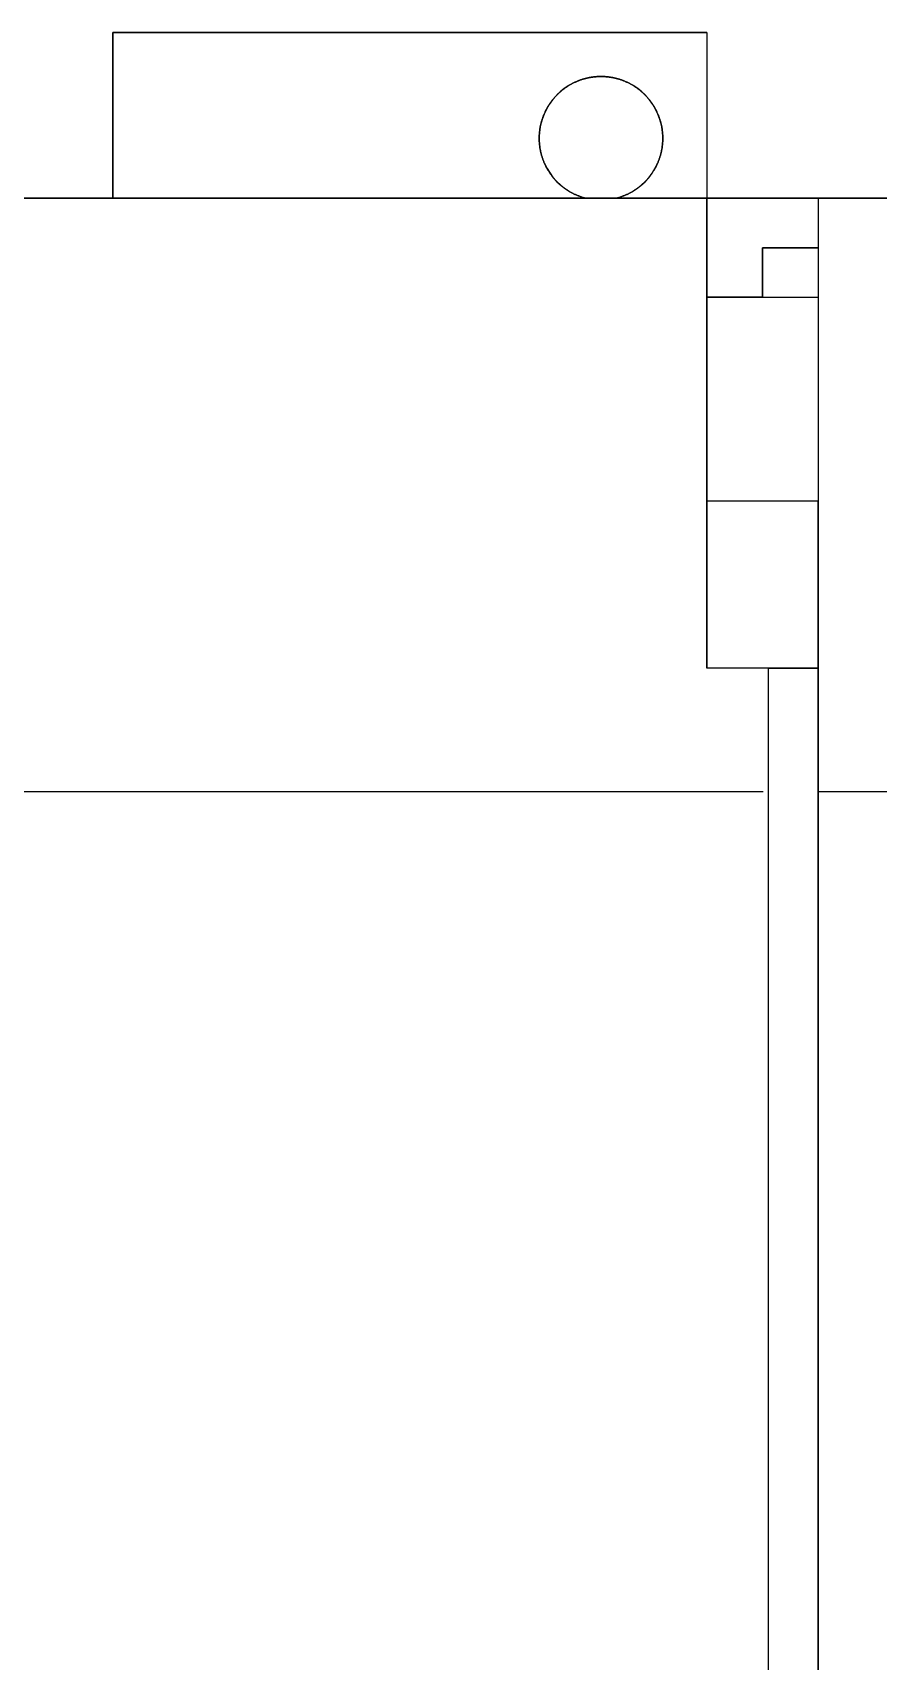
# Paper-space layout 'Sample Network Drawing - A1 Sheet' of a CAD drawing. Extents: x 49 to 806, y 22 to 564.
# Drawn here: x 634.9 to 638.32, y 130.26 to 136.85 of the extents above; entities that cross this region are included whole.
import ezdxf

# ---------------------------------------------------------------- set-up
doc = ezdxf.new("R2010")
doc.units = 0
doc.layers.add('N-EQPM-EXST', color=252, linetype='Continuous', lineweight=25)

psp = doc.layouts.new('Sample Network Drawing - A1 Sheet')

# ---------------------------------------------------------------- linework, layer by layer
at = {"layer": 'N-EQPM-EXST'}
for p, q in [((635.2294, 136.1752), (635.2294, 136.8452)), ((635.2294, 136.8452), (637.6294, 136.8452)), ((635.2294, 136.1752), (635.2294, 136.8452)), ((635.2294, 136.8452), (635.2294, 136.8452)), ((635.2294, 136.8452), (635.2294, 136.1752)), ((635.2294, 136.8452), (637.6294, 136.8452)), ((635.2294, 136.8452), (635.2294, 136.8452)), ((637.6294, 136.8452), (635.2294, 136.8452)), ((637.6294, 136.8452), (637.6294, 136.1752)), ((637.6294, 136.8452), (637.6294, 136.8452)), ((637.6294, 136.8452), (637.6294, 135.7752)), ((637.6294, 136.8452), (637.6294, 136.8452)), ((637.6294, 136.8452), (637.6294, 136.1752)), ((635.2294, 136.1752), (634.1294, 136.1752)), ((634.5794, 136.1752), (637.6294, 136.1752)), ((634.5794, 136.1752), (637.6294, 136.1752)), ((635.2294, 136.1752), (635.2294, 136.1752)), ((637.1411, 136.1752), (635.2294, 136.1752)), ((637.1411, 136.1752), (635.2294, 136.1752)), ((635.2294, 136.1752), (635.2294, 136.1752)), ((637.1411, 136.1752), (637.1411, 136.1752)), ((637.2626, 136.1752), (637.1411, 136.1752)), ((637.6294, 136.1752), (637.2626, 136.1752)), ((637.2626, 136.1752), (637.2626, 136.1752)), ((637.6294, 136.1752), (637.2626, 136.1752)), ((637.6294, 136.1752), (638.0794, 136.1752)), ((637.6294, 135.7752), (637.6294, 136.1752)), ((637.6294, 136.1752), (638.0794, 136.1752)), ((637.6294, 136.1752), (637.6294, 136.1752)), ((638.7294, 136.1752), (637.6294, 136.1752)), ((637.6294, 135.7752), (637.6294, 136.1752)), ((637.6294, 136.1752), (637.6294, 136.1752)), ((637.6294, 136.1752), (637.6294, 135.7752)), ((637.6294, 136.1752), (637.6294, 136.1752)), ((637.6294, 136.1752), (637.6294, 134.2752)), ((637.6294, 136.1752), (637.6294, 136.1752)), ((637.6294, 136.1752), (637.6294, 134.2752)), ((638.0794, 136.1752), (638.0794, 135.9752)), ((638.0794, 136.1752), (638.0794, 136.1752)), ((638.0794, 136.1752), (641.1294, 136.1752)), ((638.0794, 136.1752), (641.1294, 136.1752)), ((638.0794, 136.1752), (638.0794, 124.3752)), ((638.0794, 135.9752), (637.8544, 135.9752)), ((637.8544, 135.9752), (637.8544, 135.7752)), ((637.8544, 135.9752), (637.8544, 135.7752)), ((637.8544, 135.9752), (637.8544, 135.9752)), ((637.8544, 135.7752), (637.8544, 135.9752)), ((638.0794, 135.9752), (637.8544, 135.9752)), ((637.8544, 135.9752), (637.8544, 135.9752)), ((637.8544, 135.9752), (638.0794, 135.9752)), ((637.8544, 135.7752), (637.8544, 135.9752)), ((637.8544, 135.9752), (638.0794, 135.9752)), ((637.8544, 135.9752), (638.0794, 135.9752)), ((637.8544, 135.9752), (637.8544, 135.9752)), ((638.0794, 135.9752), (637.8544, 135.9752)), ((637.8544, 135.7752), (637.8544, 135.9752)), ((637.8544, 135.9752), (637.8544, 135.7752)), ((637.8544, 135.9752), (637.8544, 135.9752)), ((638.0794, 135.9752), (638.0794, 135.9752)), ((638.0794, 135.9752), (638.0794, 135.7752)), ((638.0794, 135.9752), (638.0794, 135.7752)), ((638.0794, 135.9752), (638.0794, 135.9752)), ((638.0794, 135.9752), (638.0794, 131.8752)), ((638.0794, 135.9752), (638.0794, 135.9752)), ((637.8544, 135.7752), (637.6294, 135.7752)), ((637.6294, 135.7752), (637.6294, 135.7752)), ((637.8544, 135.7752), (637.6294, 135.7752)), ((637.6294, 135.7752), (637.6294, 135.7752)), ((637.6294, 135.7752), (637.8544, 135.7752)), ((637.6294, 135.7752), (638.0794, 135.7752)), ((637.6294, 134.9502), (637.6294, 135.7752)), ((637.6294, 135.7752), (637.6294, 135.7752)), ((637.6294, 134.9502), (637.6294, 135.7752)), ((637.8544, 135.7752), (637.6294, 135.7752)), ((637.6294, 135.7752), (638.0794, 135.7752)), ((637.6294, 135.7752), (637.6294, 135.7752)), ((637.8544, 135.7752), (637.8544, 135.7752)), ((637.8544, 135.7752), (637.8544, 135.7752)), ((637.8544, 135.7752), (638.0794, 135.7752)), ((637.8544, 135.7752), (637.8544, 135.7752)), ((637.8544, 135.7752), (638.0794, 135.7752)), ((637.8544, 135.7752), (637.8544, 135.7752)), ((638.0794, 135.7752), (638.0794, 134.9502)), ((638.0794, 135.7752), (638.0794, 135.7752)), ((638.0794, 135.7752), (638.0794, 134.9502)), ((638.0794, 135.7752), (638.0794, 135.7752)), ((638.0794, 134.9502), (637.6294, 134.9502)), ((638.0794, 134.9502), (637.6294, 134.9502)), ((638.0794, 134.9502), (637.6294, 134.9502)), ((637.6294, 134.9502), (637.6294, 134.9502)), ((638.0794, 134.9502), (637.6294, 134.9502)), ((637.6294, 134.2752), (637.6294, 134.9502)), ((637.6294, 134.9502), (637.6294, 134.9502)), ((637.6294, 134.2752), (637.6294, 134.9502)), ((638.0794, 134.9502), (638.0794, 134.9502)), ((638.0794, 134.2752), (638.0794, 134.9502)), ((638.0794, 134.9502), (638.0794, 134.9502)), ((638.0794, 134.2752), (638.0794, 134.9502)), ((638.0794, 134.2752), (637.6294, 134.2752)), ((638.0794, 134.2752), (637.6294, 134.2752)), ((637.6294, 134.2752), (637.6294, 134.2752)), ((637.8794, 134.2752), (637.6294, 134.2752)), ((637.8794, 134.2752), (637.6294, 134.2752)), ((637.6294, 134.2752), (637.6294, 134.2752)), ((637.8794, 134.2752), (638.0794, 134.2752)), ((637.8794, 134.2752), (637.8794, 134.2752)), ((637.8794, 134.2752), (638.0794, 134.2752)), ((637.8794, 125.6752), (637.8794, 134.2752)), ((637.8794, 124.8251), (637.8794, 134.2752)), ((637.8794, 124.8251), (637.8794, 134.2752)), ((637.8794, 134.2752), (637.8794, 134.2752)), ((637.8794, 125.6752), (637.8794, 134.2752)), ((638.0794, 134.2752), (638.0794, 134.2752)), ((638.0794, 125.6752), (638.0794, 134.2752)), ((638.0794, 134.2752), (638.0794, 134.2752)), ((638.0794, 125.6752), (638.0794, 134.2752)), ((638.0794, 131.8752), (638.0794, 131.8752)), ((638.0794, 131.8752), (638.0794, 128.3752))]:
    psp.add_line(p, q, dxfattribs=at)
at = {"layer": 'N-EQPM-EXST', "flags": 128}
psp.add_lwpolyline([(637.1411, 136.1752), (637.1384, 136.1759), (637.1357, 136.1766), (637.133, 136.1774), (637.1303, 136.1782), (637.1277, 136.179), (637.1249, 136.1799), (637.1223, 136.1807), (637.1197, 136.1816), (637.117, 136.1826), (637.1144, 136.1835), (637.1118, 136.1845), (637.1092, 136.1855), (637.1065, 136.1866), (637.104, 136.1877), (637.1014, 136.1888), (637.0988, 136.19), (637.0963, 136.1911), (637.0937, 136.1923), (637.0913, 136.1936), (637.0887, 136.1948), (637.0863, 136.1961), (637.0838, 136.1974), (637.0813, 136.1987), (637.0789, 136.2001), (637.0764, 136.2015), (637.074, 136.2029), (637.0716, 136.2044), (637.0692, 136.2059), (637.0669, 136.2074), (637.0645, 136.2089), (637.0622, 136.2105), (637.0599, 136.2121), (637.0576, 136.2136), (637.0553, 136.2153), (637.053, 136.2169), (637.0508, 136.2186), (637.0485, 136.2204), (637.0463, 136.2221), (637.0442, 136.2238), (637.042, 136.2256), (637.0398, 136.2274), (637.0377, 136.2292), (637.0357, 136.2311), (637.0336, 136.233), (637.0315, 136.2349), (637.0295, 136.2368), (637.0274, 136.2388), (637.0255, 136.2407), (637.0235, 136.2427), (637.0215, 136.2448), (637.0196, 136.2468), (637.0177, 136.2489), (637.0158, 136.2509), (637.014, 136.253), (637.0121, 136.2551), (637.0103, 136.2573), (637.0085, 136.2595), (637.0067, 136.2616), (637.005, 136.2638), (637.0033, 136.266), (637.0016, 136.2683), (637, 136.2705), (636.9983, 136.2728), (636.9967, 136.2751), (636.9951, 136.2774), (636.9936, 136.2797), (636.992, 136.2821), (636.9905, 136.2845), (636.9891, 136.2869), (636.9876, 136.2893), (636.9862, 136.2917), (636.9848, 136.2941), (636.9834, 136.2966), (636.982, 136.299), (636.9807, 136.3015), (636.9795, 136.304), (636.9782, 136.3065), (636.9769, 136.309), (636.9758, 136.3115), (636.9746, 136.3141), (636.9734, 136.3166), (636.9723, 136.3192), (636.9712, 136.3218), (636.9702, 136.3244), (636.9691, 136.327), (636.9681, 136.3296), (636.9671, 136.3323), (636.9662, 136.3349), (636.9653, 136.3376), (636.9644, 136.3402), (636.9635, 136.3429), (636.9627, 136.3456), (636.962, 136.3483), (636.9612, 136.351), (636.9604, 136.3537), (636.9597, 136.3564), (636.9591, 136.3591), (636.9584, 136.3619), (636.9578, 136.3646), (636.9572, 136.3673), (636.9567, 136.3701), (636.9562, 136.3728), (636.9557, 136.3756), (636.9552, 136.3784), (636.9548, 136.3812), (636.9544, 136.3839), (636.9541, 136.3867), (636.9537, 136.3895), (636.9534, 136.3923), (636.9532, 136.3951), (636.9529, 136.3979), (636.9527, 136.4007), (636.9525, 136.4035), (636.9524, 136.4063), (636.9523, 136.4091), (636.9522, 136.4119), (636.9521, 136.4147), (636.9521, 136.4175), (636.9521, 136.4203), (636.9522, 136.4231), (636.9523, 136.4259), (636.9523, 136.4287), (636.9525, 136.4315), (636.9527, 136.4344), (636.9529, 136.4372), (636.9531, 136.4399), (636.9534, 136.4427), (636.9537, 136.4455), (636.954, 136.4483), (636.9544, 136.4511), (636.9547, 136.4539), (636.9552, 136.4566), (636.9556, 136.4594), (636.9561, 136.4622), (636.9566, 136.4649), (636.9572, 136.4677), (636.9578, 136.4704), (636.9583, 136.4732), (636.959, 136.4759), (636.9597, 136.4786), (636.9603, 136.4813), (636.9611, 136.4841), (636.9618, 136.4868), (636.9626, 136.4894), (636.9634, 136.4921), (636.9643, 136.4948), (636.9652, 136.4975), (636.9661, 136.5001), (636.967, 136.5028), (636.968, 136.5054), (636.969, 136.508), (636.97, 136.5106), (636.9711, 136.5132), (636.9721, 136.5158), (636.9733, 136.5184), (636.9744, 136.5209), (636.9756, 136.5235), (636.9768, 136.526), (636.978, 136.5286), (636.9793, 136.5311), (636.9806, 136.5336), (636.9819, 136.5361), (636.9832, 136.5385), (636.9846, 136.541), (636.986, 136.5434), (636.9874, 136.5458), (636.9889, 136.5482), (636.9903, 136.5506), (636.9919, 136.553), (636.9934, 136.5553), (636.9949, 136.5577), (636.9965, 136.56), (636.9981, 136.5623), (636.9997, 136.5645), (637.0014, 136.5668), (637.0031, 136.569), (637.0048, 136.5713), (637.0066, 136.5735), (637.0083, 136.5757), (637.0101, 136.5778), (637.0119, 136.58), (637.0137, 136.5821), (637.0156, 136.5842), (637.0175, 136.5863), (637.0194, 136.5883), (637.0213, 136.5904), (637.0232, 136.5924), (637.0252, 136.5944), (637.0272, 136.5964), (637.0292, 136.5983), (637.0312, 136.6002), (637.0333, 136.6021), (637.0354, 136.604), (637.0375, 136.6059), (637.0396, 136.6077), (637.0417, 136.6095), (637.0439, 136.6113), (637.0461, 136.6131), (637.0483, 136.6148), (637.0505, 136.6165), (637.0527, 136.6182), (637.055, 136.6199), (637.0573, 136.6215), (637.0596, 136.6231), (637.0619, 136.6247), (637.0642, 136.6263), (637.0665, 136.6278), (637.0689, 136.6293), (637.0713, 136.6308), (637.0737, 136.6323), (637.0761, 136.6337), (637.0785, 136.6351), (637.081, 136.6365), (637.0835, 136.6378), (637.0859, 136.6391), (637.0884, 136.6404), (637.0909, 136.6416), (637.0935, 136.6429), (637.096, 136.6441), (637.0985, 136.6453), (637.1011, 136.6464), (637.1037, 136.6475), (637.1062, 136.6486), (637.1088, 136.6497), (637.1115, 136.6507), (637.1141, 136.6517), (637.1167, 136.6527), (637.1193, 136.6536), (637.122, 136.6545), (637.1246, 136.6554), (637.1273, 136.6563), (637.13, 136.6571), (637.1327, 136.6579), (637.1354, 136.6586), (637.1381, 136.6594), (637.1408, 136.6601), (637.1435, 136.6608), (637.1462, 136.6614), (637.149, 136.662), (637.1517, 136.6626), (637.1545, 136.6632), (637.1572, 136.6636), (637.16, 136.6641), (637.1627, 136.6646), (637.1655, 136.665), (637.1683, 136.6654), (637.1711, 136.6658), (637.1739, 136.6661), (637.1767, 136.6664), (637.1794, 136.6667), (637.1822, 136.6669), (637.185, 136.6671), (637.1878, 136.6673), (637.1906, 136.6674), (637.1935, 136.6675), (637.1963, 136.6676), (637.1991, 136.6677), (637.2018, 136.6677), (637.2046, 136.6677), (637.2074, 136.6676), (637.2102, 136.6675), (637.2131, 136.6674), (637.2159, 136.6673), (637.2187, 136.6671), (637.2215, 136.6669), (637.2243, 136.6667), (637.227, 136.6664), (637.2298, 136.6661), (637.2326, 136.6658), (637.2354, 136.6654), (637.2382, 136.665), (637.2409, 136.6646), (637.2437, 136.6641), (637.2465, 136.6636), (637.2492, 136.6632), (637.252, 136.6626), (637.2547, 136.662), (637.2575, 136.6614), (637.2602, 136.6608), (637.2629, 136.6601), (637.2656, 136.6594), (637.2683, 136.6586), (637.271, 136.6579), (637.2737, 136.6571), (637.2764, 136.6563), (637.2791, 136.6554), (637.2817, 136.6545), (637.2844, 136.6536), (637.287, 136.6527), (637.2896, 136.6517), (637.2922, 136.6507), (637.2948, 136.6497), (637.2975, 136.6486), (637.3, 136.6475), (637.3026, 136.6464), (637.3052, 136.6453), (637.3077, 136.6441), (637.3102, 136.6429), (637.3127, 136.6416), (637.3153, 136.6404), (637.3178, 136.6391), (637.3202, 136.6378), (637.3227, 136.6365), (637.3252, 136.6351), (637.3276, 136.6337), (637.33, 136.6323), (637.3324, 136.6308), (637.3348, 136.6293), (637.3371, 136.6278), (637.3395, 136.6263), (637.3418, 136.6247), (637.3441, 136.6231), (637.3464, 136.6215), (637.3487, 136.6199), (637.3509, 136.6182), (637.3532, 136.6165), (637.3554, 136.6148), (637.3576, 136.6131), (637.3598, 136.6113), (637.362, 136.6095), (637.3641, 136.6077), (637.3662, 136.6059), (637.3683, 136.604), (637.3704, 136.6021), (637.3725, 136.6002), (637.3745, 136.5983), (637.3765, 136.5964), (637.3785, 136.5944), (637.3804, 136.5924), (637.3824, 136.5904), (637.3843, 136.5883), (637.3862, 136.5863), (637.3881, 136.5842), (637.39, 136.5821), (637.3918, 136.58), (637.3936, 136.5778), (637.3954, 136.5757), (637.3971, 136.5735), (637.3989, 136.5713), (637.4006, 136.569), (637.4023, 136.5668), (637.4039, 136.5645), (637.4056, 136.5623), (637.4072, 136.56), (637.4088, 136.5577), (637.4103, 136.5553), (637.4118, 136.553), (637.4134, 136.5506), (637.4148, 136.5482), (637.4163, 136.5458), (637.4177, 136.5434), (637.4191, 136.541), (637.4204, 136.5385), (637.4218, 136.5361), (637.4231, 136.5336), (637.4244, 136.5311), (637.4257, 136.5286), (637.4269, 136.526), (637.4281, 136.5235), (637.4293, 136.5209), (637.4304, 136.5184), (637.4315, 136.5158), (637.4326, 136.5132), (637.4337, 136.5106), (637.4347, 136.508), (637.4357, 136.5054), (637.4367, 136.5028), (637.4376, 136.5001), (637.4385, 136.4975), (637.4394, 136.4948), (637.4402, 136.4921), (637.4411, 136.4894), (637.4419, 136.4868), (637.4426, 136.4841), (637.4434, 136.4813), (637.444, 136.4786), (637.4447, 136.4759), (637.4453, 136.4732), (637.4459, 136.4704), (637.4465, 136.4677), (637.4471, 136.4649), (637.4476, 136.4622), (637.4481, 136.4594), (637.4485, 136.4566), (637.449, 136.4539), (637.4493, 136.4511), (637.4497, 136.4483), (637.45, 136.4455), (637.4503, 136.4427), (637.4506, 136.4399), (637.4508, 136.4372), (637.451, 136.4344), (637.4512, 136.4315), (637.4513, 136.4287), (637.4514, 136.4259), (637.4515, 136.4231), (637.4516, 136.4203), (637.4516, 136.4175), (637.4516, 136.4147), (637.4515, 136.4119), (637.4514, 136.4091), (637.4513, 136.4063), (637.4512, 136.4035), (637.451, 136.4007), (637.4508, 136.3979), (637.4505, 136.3951), (637.4503, 136.3923), (637.45, 136.3895), (637.4496, 136.3867), (637.4493, 136.3839), (637.4489, 136.3812), (637.4485, 136.3784), (637.448, 136.3756), (637.4475, 136.3728), (637.447, 136.3701), (637.4465, 136.3673), (637.4459, 136.3646), (637.4453, 136.3619), (637.4446, 136.3591), (637.4439, 136.3564), (637.4433, 136.3537), (637.4425, 136.351), (637.4417, 136.3483), (637.441, 136.3456), (637.4402, 136.3429), (637.4393, 136.3402), (637.4384, 136.3376), (637.4375, 136.3349), (637.4366, 136.3323), (637.4356, 136.3296), (637.4346, 136.327), (637.4335, 136.3244), (637.4325, 136.3218), (637.4314, 136.3192), (637.4303, 136.3166), (637.4291, 136.3141), (637.4279, 136.3115), (637.4268, 136.309), (637.4255, 136.3065), (637.4242, 136.304), (637.423, 136.3015), (637.4217, 136.299), (637.4203, 136.2966), (637.4189, 136.2941), (637.4175, 136.2917), (637.4161, 136.2893), (637.4146, 136.2869), (637.4132, 136.2845), (637.4117, 136.2821), (637.4101, 136.2797), (637.4086, 136.2774), (637.407, 136.2751), (637.4054, 136.2728), (637.4037, 136.2705), (637.4021, 136.2683), (637.4004, 136.266), (637.3987, 136.2638), (637.397, 136.2616), (637.3952, 136.2595), (637.3934, 136.2573), (637.3916, 136.2551), (637.3897, 136.253), (637.3879, 136.2509), (637.386, 136.2489), (637.3841, 136.2468), (637.3822, 136.2448), (637.3802, 136.2427), (637.3782, 136.2407), (637.3763, 136.2388), (637.3742, 136.2368), (637.3722, 136.2349), (637.3701, 136.233), (637.368, 136.2311), (637.366, 136.2292), (637.3638, 136.2274), (637.3617, 136.2256), (637.3595, 136.2238), (637.3574, 136.2221), (637.3551, 136.2204), (637.3529, 136.2186), (637.3507, 136.2169), (637.3484, 136.2153), (637.3461, 136.2136), (637.3438, 136.2121), (637.3415, 136.2105), (637.3392, 136.2089), (637.3368, 136.2074), (637.3345, 136.2059), (637.3321, 136.2044), (637.3297, 136.2029), (637.3273, 136.2015), (637.3248, 136.2001), (637.3224, 136.1987), (637.3199, 136.1974), (637.3174, 136.1961), (637.315, 136.1948), (637.3124, 136.1936), (637.31, 136.1923), (637.3074, 136.1911), (637.3049, 136.19), (637.3023, 136.1888), (637.2997, 136.1877), (637.2971, 136.1866), (637.2945, 136.1855), (637.2919, 136.1845), (637.2893, 136.1835), (637.2867, 136.1826), (637.284, 136.1816), (637.2814, 136.1807), (637.2787, 136.1799), (637.276, 136.179), (637.2734, 136.1782), (637.2707, 136.1774), (637.268, 136.1766), (637.2653, 136.1759), (637.2626, 136.1752), (637.2653, 136.1759), (637.268, 136.1766), (637.2707, 136.1774), (637.2734, 136.1782), (637.276, 136.179), (637.2787, 136.1799), (637.2814, 136.1807), (637.284, 136.1816), (637.2867, 136.1826), (637.2893, 136.1835), (637.2919, 136.1845), (637.2945, 136.1855), (637.2971, 136.1866), (637.2997, 136.1877), (637.3023, 136.1888), (637.3049, 136.19), (637.3074, 136.1911), (637.31, 136.1923), (637.3124, 136.1936), (637.315, 136.1948), (637.3174, 136.1961), (637.3199, 136.1974), (637.3224, 136.1987), (637.3248, 136.2001), (637.3273, 136.2015), (637.3297, 136.2029), (637.3321, 136.2044), (637.3345, 136.2059), (637.3368, 136.2074), (637.3392, 136.2089), (637.3415, 136.2105), (637.3438, 136.2121), (637.3461, 136.2136), (637.3484, 136.2153), (637.3507, 136.2169), (637.3529, 136.2186), (637.3551, 136.2204), (637.3574, 136.2221), (637.3595, 136.2238), (637.3617, 136.2256), (637.3638, 136.2274), (637.366, 136.2292), (637.368, 136.2311), (637.3701, 136.233), (637.3722, 136.2349), (637.3742, 136.2368), (637.3763, 136.2388), (637.3782, 136.2407), (637.3802, 136.2427), (637.3822, 136.2448), (637.3841, 136.2468), (637.386, 136.2489), (637.3879, 136.2509), (637.3897, 136.253), (637.3916, 136.2551), (637.3934, 136.2573), (637.3952, 136.2595), (637.397, 136.2616), (637.3987, 136.2638), (637.4004, 136.266), (637.4021, 136.2683), (637.4037, 136.2705), (637.4054, 136.2728), (637.407, 136.2751), (637.4086, 136.2774), (637.4101, 136.2797), (637.4117, 136.2821), (637.4132, 136.2845), (637.4146, 136.2869), (637.4161, 136.2893), (637.4175, 136.2917), (637.4189, 136.2941), (637.4203, 136.2966), (637.4217, 136.299), (637.423, 136.3015), (637.4242, 136.304), (637.4255, 136.3065), (637.4268, 136.309), (637.4279, 136.3115), (637.4291, 136.3141), (637.4303, 136.3166), (637.4314, 136.3192), (637.4325, 136.3218), (637.4335, 136.3244), (637.4346, 136.327), (637.4356, 136.3296), (637.4366, 136.3323), (637.4375, 136.3349), (637.4384, 136.3376), (637.4393, 136.3402), (637.4402, 136.3429), (637.441, 136.3456), (637.4417, 136.3483), (637.4425, 136.351), (637.4433, 136.3537), (637.4439, 136.3564), (637.4446, 136.3591), (637.4453, 136.3619), (637.4459, 136.3646), (637.4465, 136.3673), (637.447, 136.3701), (637.4475, 136.3728), (637.448, 136.3756), (637.4485, 136.3784), (637.4489, 136.3812), (637.4493, 136.3839), (637.4496, 136.3867), (637.45, 136.3895), (637.4503, 136.3923), (637.4505, 136.3951), (637.4508, 136.3979), (637.451, 136.4007), (637.4512, 136.4035), (637.4513, 136.4063), (637.4514, 136.4091), (637.4515, 136.4119), (637.4516, 136.4147), (637.4516, 136.4175), (637.4516, 136.4203), (637.4515, 136.4231), (637.4514, 136.4259), (637.4513, 136.4287), (637.4512, 136.4315), (637.451, 136.4344), (637.4508, 136.4372), (637.4506, 136.4399), (637.4503, 136.4427), (637.45, 136.4455), (637.4497, 136.4483), (637.4493, 136.4511), (637.449, 136.4539), (637.4485, 136.4566), (637.4481, 136.4594), (637.4476, 136.4622), (637.4471, 136.4649), (637.4465, 136.4677), (637.4459, 136.4704), (637.4453, 136.4732), (637.4447, 136.4759), (637.444, 136.4786), (637.4434, 136.4813), (637.4426, 136.4841), (637.4419, 136.4868), (637.4411, 136.4894), (637.4402, 136.4921), (637.4394, 136.4948), (637.4385, 136.4975), (637.4376, 136.5001), (637.4367, 136.5028), (637.4357, 136.5054), (637.4347, 136.508), (637.4337, 136.5106), (637.4326, 136.5132), (637.4315, 136.5158), (637.4304, 136.5184), (637.4293, 136.5209), (637.4281, 136.5235), (637.4269, 136.526), (637.4257, 136.5286), (637.4244, 136.5311), (637.4231, 136.5336), (637.4218, 136.5361), (637.4204, 136.5385), (637.4191, 136.541), (637.4177, 136.5434), (637.4163, 136.5458), (637.4148, 136.5482), (637.4134, 136.5506), (637.4118, 136.553), (637.4103, 136.5553), (637.4088, 136.5577), (637.4072, 136.56), (637.4056, 136.5623), (637.4039, 136.5645), (637.4023, 136.5668), (637.4006, 136.569), (637.3989, 136.5713), (637.3971, 136.5735), (637.3954, 136.5757), (637.3936, 136.5778), (637.3918, 136.58), (637.39, 136.5821), (637.3881, 136.5842), (637.3862, 136.5863), (637.3843, 136.5883), (637.3824, 136.5904), (637.3804, 136.5924), (637.3785, 136.5944), (637.3765, 136.5964), (637.3745, 136.5983), (637.3725, 136.6002), (637.3704, 136.6021), (637.3683, 136.604), (637.3662, 136.6059), (637.3641, 136.6077), (637.362, 136.6095), (637.3598, 136.6113), (637.3576, 136.6131), (637.3554, 136.6148), (637.3532, 136.6165), (637.3509, 136.6182), (637.3487, 136.6199), (637.3464, 136.6215), (637.3441, 136.6231), (637.3418, 136.6247), (637.3395, 136.6263), (637.3371, 136.6278), (637.3348, 136.6293), (637.3324, 136.6308), (637.33, 136.6323), (637.3276, 136.6337), (637.3252, 136.6351), (637.3227, 136.6365), (637.3202, 136.6378), (637.3178, 136.6391), (637.3153, 136.6404), (637.3127, 136.6416), (637.3102, 136.6429), (637.3077, 136.6441), (637.3052, 136.6453), (637.3026, 136.6464), (637.3, 136.6475), (637.2975, 136.6486), (637.2948, 136.6497), (637.2922, 136.6507), (637.2896, 136.6517), (637.287, 136.6527), (637.2844, 136.6536), (637.2817, 136.6545), (637.2791, 136.6554), (637.2764, 136.6563), (637.2737, 136.6571), (637.271, 136.6579), (637.2683, 136.6586), (637.2656, 136.6594), (637.2629, 136.6601), (637.2602, 136.6608), (637.2575, 136.6614), (637.2547, 136.662), (637.252, 136.6626), (637.2492, 136.6632), (637.2465, 136.6636), (637.2437, 136.6641), (637.2409, 136.6646), (637.2382, 136.665), (637.2354, 136.6654), (637.2326, 136.6658), (637.2298, 136.6661), (637.227, 136.6664), (637.2243, 136.6667), (637.2215, 136.6669), (637.2187, 136.6671), (637.2159, 136.6673), (637.2131, 136.6674), (637.2102, 136.6675), (637.2074, 136.6676), (637.2046, 136.6677), (637.2018, 136.6677), (637.1991, 136.6677), (637.1963, 136.6676), (637.1935, 136.6675), (637.1906, 136.6674), (637.1878, 136.6673), (637.185, 136.6671), (637.1822, 136.6669), (637.1794, 136.6667), (637.1767, 136.6664), (637.1739, 136.6661), (637.1711, 136.6658), (637.1683, 136.6654), (637.1655, 136.665), (637.1627, 136.6646), (637.16, 136.6641), (637.1572, 136.6636), (637.1545, 136.6632), (637.1517, 136.6626), (637.149, 136.662), (637.1462, 136.6614), (637.1435, 136.6608), (637.1408, 136.6601), (637.1381, 136.6594), (637.1354, 136.6586), (637.1327, 136.6579), (637.13, 136.6571), (637.1273, 136.6563), (637.1246, 136.6554), (637.122, 136.6545), (637.1193, 136.6536), (637.1167, 136.6527), (637.1141, 136.6517), (637.1115, 136.6507), (637.1088, 136.6497), (637.1062, 136.6486), (637.1037, 136.6475), (637.1011, 136.6464), (637.0985, 136.6453), (637.096, 136.6441), (637.0935, 136.6429), (637.0909, 136.6416), (637.0884, 136.6404), (637.0859, 136.6391), (637.0835, 136.6378), (637.081, 136.6365), (637.0785, 136.6351), (637.0761, 136.6337), (637.0737, 136.6323), (637.0713, 136.6308), (637.0689, 136.6293), (637.0665, 136.6278), (637.0642, 136.6263), (637.0619, 136.6247), (637.0596, 136.6231), (637.0573, 136.6215), (637.055, 136.6199), (637.0527, 136.6182), (637.0505, 136.6165), (637.0483, 136.6148), (637.0461, 136.6131), (637.0439, 136.6113), (637.0417, 136.6095), (637.0396, 136.6077), (637.0375, 136.6059), (637.0354, 136.604), (637.0333, 136.6021), (637.0312, 136.6002), (637.0292, 136.5983), (637.0272, 136.5964), (637.0252, 136.5944), (637.0232, 136.5924), (637.0213, 136.5904), (637.0194, 136.5883), (637.0175, 136.5863), (637.0156, 136.5842), (637.0137, 136.5821), (637.0119, 136.58), (637.0101, 136.5778), (637.0083, 136.5757), (637.0066, 136.5735), (637.0048, 136.5713), (637.0031, 136.569), (637.0014, 136.5668), (636.9997, 136.5645), (636.9981, 136.5623), (636.9965, 136.56), (636.9949, 136.5577), (636.9934, 136.5553), (636.9919, 136.553), (636.9903, 136.5506), (636.9889, 136.5482), (636.9874, 136.5458), (636.986, 136.5434), (636.9846, 136.541), (636.9832, 136.5385), (636.9819, 136.5361), (636.9806, 136.5336), (636.9793, 136.5311), (636.978, 136.5286), (636.9768, 136.526), (636.9756, 136.5235), (636.9744, 136.5209), (636.9733, 136.5184), (636.9721, 136.5158), (636.9711, 136.5132), (636.97, 136.5106), (636.969, 136.508), (636.968, 136.5054), (636.967, 136.5028), (636.9661, 136.5001), (636.9652, 136.4975), (636.9643, 136.4948), (636.9634, 136.4921), (636.9626, 136.4894), (636.9618, 136.4868), (636.9611, 136.4841), (636.9603, 136.4813), (636.9597, 136.4786), (636.959, 136.4759), (636.9583, 136.4732), (636.9578, 136.4704), (636.9572, 136.4677), (636.9566, 136.4649), (636.9561, 136.4622), (636.9556, 136.4594), (636.9552, 136.4566), (636.9547, 136.4539), (636.9544, 136.4511), (636.954, 136.4483), (636.9537, 136.4455), (636.9534, 136.4427), (636.9531, 136.4399), (636.9529, 136.4372), (636.9527, 136.4344), (636.9525, 136.4315), (636.9523, 136.4287), (636.9523, 136.4259), (636.9522, 136.4231), (636.9521, 136.4203), (636.9521, 136.4175), (636.9521, 136.4147), (636.9522, 136.4119), (636.9523, 136.4091), (636.9524, 136.4063), (636.9525, 136.4035), (636.9527, 136.4007), (636.9529, 136.3979), (636.9532, 136.3951), (636.9534, 136.3923), (636.9537, 136.3895), (636.9541, 136.3867), (636.9544, 136.3839), (636.9548, 136.3812), (636.9552, 136.3784), (636.9557, 136.3756), (636.9562, 136.3728), (636.9567, 136.3701), (636.9572, 136.3673), (636.9578, 136.3646), (636.9584, 136.3619), (636.9591, 136.3591), (636.9597, 136.3564), (636.9604, 136.3537), (636.9612, 136.351), (636.962, 136.3483), (636.9627, 136.3456), (636.9635, 136.3429), (636.9644, 136.3402), (636.9653, 136.3376), (636.9662, 136.3349), (636.9671, 136.3323), (636.9681, 136.3296), (636.9691, 136.327), (636.9702, 136.3244), (636.9712, 136.3218), (636.9723, 136.3192), (636.9734, 136.3166), (636.9746, 136.3141), (636.9758, 136.3115), (636.9769, 136.309), (636.9782, 136.3065), (636.9795, 136.304), (636.9807, 136.3015), (636.982, 136.299), (636.9834, 136.2966), (636.9848, 136.2941), (636.9862, 136.2917), (636.9876, 136.2893), (636.9891, 136.2869), (636.9905, 136.2845), (636.992, 136.2821), (636.9936, 136.2797), (636.9951, 136.2774), (636.9967, 136.2751), (636.9983, 136.2728), (637, 136.2705), (637.0016, 136.2683), (637.0033, 136.266), (637.005, 136.2638), (637.0067, 136.2616), (637.0085, 136.2595), (637.0103, 136.2573), (637.0121, 136.2551), (637.014, 136.253), (637.0158, 136.2509), (637.0177, 136.2489), (637.0196, 136.2468), (637.0215, 136.2448), (637.0235, 136.2427), (637.0255, 136.2407), (637.0274, 136.2388), (637.0295, 136.2368), (637.0315, 136.2349), (637.0336, 136.233), (637.0357, 136.2311), (637.0377, 136.2292), (637.0398, 136.2274), (637.042, 136.2256), (637.0442, 136.2238), (637.0463, 136.2221), (637.0485, 136.2204), (637.0508, 136.2186), (637.053, 136.2169), (637.0553, 136.2153), (637.0576, 136.2136), (637.0599, 136.2121), (637.0622, 136.2105), (637.0645, 136.2089), (637.0669, 136.2074), (637.0692, 136.2059), (637.0716, 136.2044), (637.074, 136.2029), (637.0764, 136.2015), (637.0789, 136.2001), (637.0813, 136.1987), (637.0838, 136.1974), (637.0863, 136.1961), (637.0887, 136.1948), (637.0913, 136.1936), (637.0937, 136.1923), (637.0963, 136.1911), (637.0988, 136.19), (637.1014, 136.1888), (637.104, 136.1877), (637.1065, 136.1866), (637.1092, 136.1855), (637.1118, 136.1845), (637.1144, 136.1835), (637.117, 136.1826), (637.1197, 136.1816), (637.1223, 136.1807), (637.1249, 136.1799), (637.1277, 136.179), (637.1303, 136.1782), (637.133, 136.1774), (637.1357, 136.1766), (637.1384, 136.1759)], close=True, dxfattribs=at)
at = {"layer": 'N-EQPM-EXST'}
for points in [[(637.8569, 133.7752), (634.5794, 133.7752)], [(641.3569, 133.7752), (638.0794, 133.7752)]]:
    psp.add_lwpolyline(points, dxfattribs=at)
psp.add_arc((637.2019, 136.4177), 0.25, 284.06987, 255.93013, dxfattribs=at)

doc.saveas('drawing.dxf')
